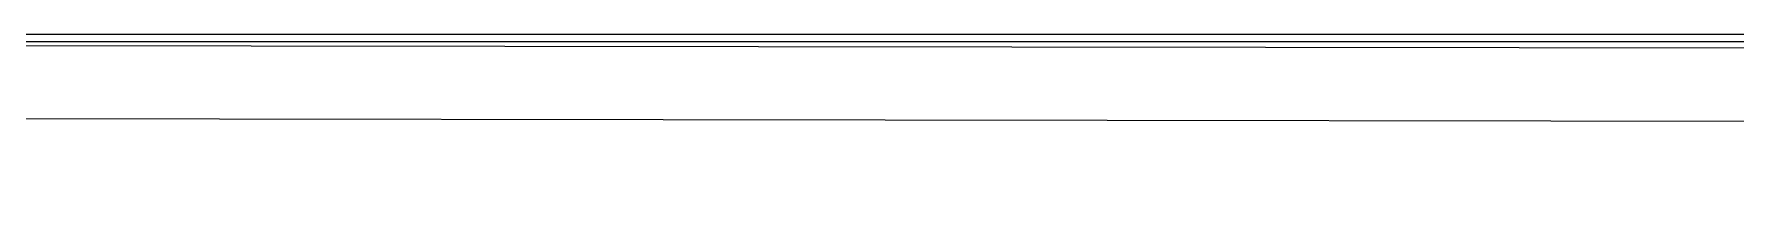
# Model space of a CAD drawing. Header units: millimetres. Extents: x 2180 to 4616, y 795 to 2518.
# Drawn here: x 2646.03 to 2660.95, y 2219.87 to 2221.31 of the extents above; entities that cross this region are included whole.
import ezdxf

# ---------------------------------------------------------------- set-up
doc = ezdxf.new("R2010")
doc.units = ezdxf.units.MM

msp = doc.modelspace()

# ---------------------------------------------------------------- linework, layer by layer
at = {"color": 7, "linetype": 'Continuous', "lineweight": 25}
for p, q in [((2632.724, 2221.231), (2669.461, 2221.179)), ((2633.884, 2221.311), (2669.653, 2221.312)), ((2669.554, 2221.243), (2633.884, 2221.243)), ((2668.094, 2220.538), (2632.711, 2220.587))]:
    msp.add_line(p, q, dxfattribs=at)
msp.add_open_spline([(2657.743, 2210.955), (2657.797, 2211.701), (2657.889, 2212.956), (2658.626, 2215.008), (2660.01, 2217.158), (2662.491, 2219.149), (2664.616, 2219.634), (2665.646, 2219.869)], degree=3, knots=[0, 0, 0, 0, 0.1721657, 0.2895759, 0.5005369, 0.7581236, 1, 1, 1, 1], dxfattribs=at)

doc.saveas('drawing.dxf')
